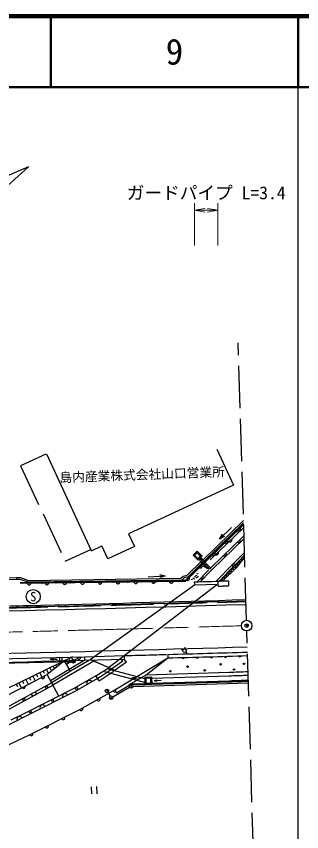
# Model space of a CAD drawing. Units: millimetres, scale not verified. Extents: x 40000 to 680000, y 20000 to 380000.
# Drawn here: x 539120 to 579500, y 264679 to 380000 of the extents above; entities that cross this region are included whole.
import ezdxf
from ezdxf.enums import TextEntityAlignment as Align

# ---------------------------------------------------------------- set-up
doc = ezdxf.new("R2010")
doc.units = ezdxf.units.MM
doc.header["$LTSCALE"] = 1000
doc.header["$PDMODE"] = 32
doc.header["$PDSIZE"] = 500
doc.linetypes.add('CHAIN', pattern=[18.5, 12, -1.5, 3.5, -1.5])
doc.linetypes.add('DASHED', pattern=[7.5, 6, -1.5])
for name, color, linetype, lineweight in [('M-BGD', 7, 'Continuous', 25), ('M-BGD-EXST', 7, 'Continuous', 25), ('M-BMK', 2, 'CHAIN', 13), ('M-BMK-ROW', 30, 'Continuous', 25), ('M-BMK-SRVR', 3, 'Continuous', 25), ('M-STR-HTXT', 7, 'Continuous', 13), ('M-STR-STR1', 1, 'Continuous', 25), ('M-STR-STRC', 7, 'Continuous', 25), ('M-TTL', 2, 'Continuous', 140), ('M-TTL-BAND', 7, 'Continuous', 25), ('M-TTL-LINE', 7, 'Continuous', 50)]:
    doc.layers.add(name, color=color, linetype=linetype, lineweight=lineweight)
doc.layers.add('M-OTRS', color=6, linetype='Continuous')
doc.layers.add('M-TTL-TXT', color=7, linetype='Continuous')
doc.styles.add('ＭＳ ゴシック', font='')
doc.styles.get('ＭＳ ゴシック').set_extended_font_data('MS Gothic')

# ---------------------------------------------------------------- blocks, each defined once
blk = doc.blocks.new('open_arrow')
at = {"color": 0, "linetype": 'Continuous', "lineweight": -2}
blk.add_lwpolyline([(7.5, 1.25), (0, 0), (7.5, -1.25)], dxfattribs=at)

msp = doc.modelspace()

# ---------------------------------------------------------------- linework, layer by layer
at = {"layer": 'M-BGD', "linetype": 'DASHED'}
for p, q in [((571692, 294575), (570523, 333807)), ((543289, 318075), (539732, 316408)), ((566491, 301803), (565061, 303301)), ((566636, 301941), (565205, 303439)), ((567654, 299708), (567663, 299408)), ((569153, 299752), (569162, 299452)), ((572905, 253843), (571736, 293076)), ((548835, 288931), (546614, 287627)), ((546614, 287627), (543974, 285999)), ((557464, 285752), (551425, 287337)), ((557447, 286274), (551962, 287713))]:
    msp.add_line(p, q, dxfattribs=at)
at = {"layer": 'M-BGD'}
for p, q in [((549739, 304415), (543449, 318079)), ((565537, 303137), (571271, 308682)), ((571282, 308344), (565752, 302997)), ((554985, 306827), (555825, 305022)), ((566534, 303128), (571300, 307707)), ((569562, 307680), (567880, 306064)), ((566621, 301983), (571335, 306545)), ((566830, 301767), (571347, 306139)), ((549739, 304415), (551220, 305096)), ((565205, 303444), (565537, 303137)), ((565031, 303047), (566222, 301869)), ((570125, 302468), (569774, 302112)), ((564687, 300022), (566357, 301699)), ((565123, 300035), (566569, 301487)), ((566491, 301803), (566636, 301941)), ((566569, 301487), (566830, 301767)), ((539136, 300616), (539135, 300366)), ((557789, 300741), (560201, 300875)), ((564306, 300011), (564318, 299612)), ((567642, 300108), (567654, 299708)), ((569142, 300152), (569153, 299752)), ((540700, 296477), (540696, 296665)), ((545052, 296775), (545059, 296507)), ((546052, 296801), (546059, 296533)), ((565045, 297320), (565052, 297052)), ((566044, 297348), (566052, 297081)), ((562973, 290528), (563020, 290773)), ((548799, 289432), (554362, 289580)), ((554362, 289580), (554375, 289080)), ((560565, 289751), (560579, 289251)), ((562685, 290350), (562444, 290417)), ((563095, 290098), (563265, 289914)), ((547049, 289386), (537789, 284901)), ((545958, 288858), (543488, 286892)), ((543934, 289060), (544309, 289168)), ((543934, 289060), (544313, 288966)), ((550099, 288816), (544300, 285401)), ((544313, 288966), (544309, 289168)), ((544311, 289067), (544933, 289079)), ((545090, 288437), (545185, 288242)), ((545218, 289339), (545231, 288839)), ((545478, 288625), (545531, 288517)), ((545565, 289344), (545579, 288844)), ((546769, 287370), (545958, 288858)), ((546214, 288982), (546458, 288478)), ((546233, 288354), (548149, 289415)), ((546564, 289151), (546681, 288909)), ((549456, 288948), (546769, 287370)), ((546913, 289320), (547138, 288855)), ((548813, 288931), (548799, 289432)), ((548813, 288931), (554375, 289080)), ((553217, 287428), (549783, 288957)), ((554213, 288794), (552587, 287651)), ((554693, 288643), (552812, 287320)), ((553048, 284722), (560579, 289251)), ((554213, 288794), (554012, 289070)), ((554693, 288643), (554375, 289080)), ((557475, 286864), (560579, 289251)), ((542448, 287158), (542753, 286527)), ((542927, 287390), (543078, 287079)), ((543407, 287622), (543685, 287048)), ((543879, 287851), (544024, 287549)), ((546769, 287370), (544041, 285694)), ((544350, 288079), (544525, 287717)), ((544702, 288250), (544839, 287967)), ((550388, 286718), (552138, 287826)), ((550614, 286363), (552587, 287651)), ((550827, 286024), (552812, 287320)), ((552587, 287651), (552525, 287736)), ((557475, 286864), (569217, 287228)), ((540480, 286205), (540805, 285536)), ((540976, 286445), (541136, 286115)), ((541472, 286685), (541787, 286036)), ((541960, 286921), (542115, 286601)), ((545135, 283869), (543488, 286892)), ((550388, 286718), (547252, 284941)), ((550827, 286024), (550388, 286718)), ((555045, 285438), (557475, 286864)), ((555487, 286506), (555878, 286506)), ((555487, 286506), (555826, 286311)), ((555826, 286311), (555878, 286506)), ((555852, 286409), (556453, 286248)), ((558294, 286389), (569233, 286728)), ((558316, 285690), (569257, 286028)), ((558625, 286049), (558999, 286164)), ((558625, 286049), (559006, 285962)), ((559006, 285962), (558999, 286164)), ((559002, 286063), (559624, 286086)), ((539122, 285547), (539291, 285196)), ((539472, 285716), (539805, 285027)), ((539976, 285961), (540140, 285621)), ((547271, 284951), (540465, 281504)), ((553281, 284334), (555176, 285442)), ((555045, 285438), (557321, 285509)), ((555315, 285597), (557316, 285659)), ((558321, 285540), (569262, 285878)), ((553048, 284722), (553281, 284334)), ((540465, 281504), (538341, 280430)), ((549700, 271013), (549753, 270014)), ((550449, 271052), (550502, 270054))]:
    msp.add_line(p, q, dxfattribs=at)
for points in [[(567514, 318757), (569860, 313667), (554985, 306827)], [(571285, 308212), (562978, 300170), (539689, 299877)], [(571289, 308077), (563019, 300071), (539690, 299777)], [(570449, 307263), (570505, 307234), (570561, 307219), (570632, 307218), (570689, 307231), (570746, 307258), (570803, 307314), (570833, 307370), (570848, 307426), (570849, 307497), (570836, 307554), (570808, 307611)], [(571131, 307545), (571187, 307515), (571244, 307500), (571314, 307499), (571314, 307499)], [(568567, 306433), (567880, 306064), (568276, 306735)], [(568644, 305515), (568700, 305486), (568756, 305471), (568827, 305470), (568883, 305483), (568940, 305511), (568998, 305566), (569027, 305622), (569042, 305679), (569043, 305749), (569030, 305806), (569003, 305863)], [(569220, 305709), (569276, 305679), (569332, 305664), (569403, 305663), (569460, 305676), (569517, 305703), (569575, 305758), (569604, 305814), (569620, 305871), (569621, 305941), (569608, 305998), (569581, 306055)], [(555825, 305022), (552068, 303274), (551220, 305096)], [(566838, 303768), (566894, 303739), (566951, 303724), (567021, 303722), (567078, 303736), (567135, 303763), (567193, 303819), (567222, 303875), (567237, 303931), (567238, 304002), (567225, 304059), (567197, 304116)], [(567309, 303873), (567365, 303844), (567421, 303828), (567492, 303827), (567549, 303840), (567606, 303867), (567664, 303922), (567693, 303978), (567708, 304035), (567710, 304105), (567697, 304162), (567670, 304219)], [(571406, 304160), (569725, 302471), (567389, 300101)], [(571418, 303747), (569938, 302260), (567823, 300113)], [(571426, 303491), (570212, 301987), (568278, 300127)], [(532068, 300528), (539136, 300616), (539719, 300607), (540865, 300209), (562421, 300512), (562731, 300813), (563286, 300963), (565356, 302964), (565030, 303265)], [(565720, 302968), (563413, 300739), (562859, 300589), (562524, 300263), (540825, 299958), (539675, 300358), (539135, 300366), (532071, 300278)], [(565033, 302020), (565089, 301991), (565145, 301976), (565216, 301975), (565273, 301988), (565330, 302015), (565387, 302071), (565416, 302127), (565431, 302184), (565433, 302254), (565419, 302311), (565392, 302368)], [(565836, 302546), (566222, 301869), (565541, 302247)], [(559441, 301043), (560201, 300875), (559464, 300623)], [(545722, 299853), (545742, 299793), (545773, 299743), (545824, 299694), (545874, 299665), (545934, 299645), (546014, 299646), (546074, 299667), (546124, 299698), (546173, 299748), (546202, 299799), (546222, 299859)], [(548234, 299884), (548255, 299825), (548286, 299775), (548336, 299726), (548387, 299696), (548447, 299677), (548527, 299678), (548587, 299699), (548636, 299729), (548685, 299780), (548715, 299830), (548734, 299891)], [(550747, 299916), (550767, 299856), (550798, 299807), (550849, 299757), (550899, 299728), (550959, 299709), (551039, 299710), (551099, 299730), (551149, 299761), (551198, 299812), (551227, 299862), (551247, 299922)], [(553259, 299948), (553280, 299888), (553310, 299838), (553361, 299789), (553411, 299760), (553472, 299740), (553552, 299741), (553611, 299762), (553661, 299793), (553710, 299843), (553740, 299894), (553759, 299954)], [(555772, 299979), (555792, 299920), (555823, 299870), (555874, 299821), (555924, 299791), (555984, 299772), (556064, 299773), (556124, 299794), (556174, 299825), (556223, 299875), (556252, 299926), (556272, 299986)], [(558284, 300011), (558305, 299951), (558335, 299902), (558386, 299852), (558436, 299823), (558497, 299804), (558577, 299805), (558636, 299826), (558686, 299856), (558735, 299907), (558765, 299957), (558784, 300017)], [(560797, 300043), (560817, 299983), (560848, 299933), (560899, 299884), (560949, 299855), (561009, 299835), (561089, 299836), (561149, 299857), (561198, 299888), (561248, 299939), (561277, 299989), (561296, 300049)], [(563227, 300273), (563283, 300244), (563340, 300228), (563410, 300227), (563467, 300241), (563524, 300268), (563582, 300324), (563611, 300380), (563626, 300436), (563627, 300507), (563614, 300563), (563587, 300620)], [(540697, 299789), (540717, 299730), (540748, 299680), (540799, 299631), (540849, 299601), (540909, 299582), (540989, 299583), (541049, 299604), (541099, 299634), (541148, 299685), (541177, 299735), (541197, 299796)], [(543209, 299821), (543230, 299761), (543261, 299712), (543311, 299662), (543362, 299633), (543422, 299614), (543502, 299615), (543562, 299635), (543611, 299666), (543661, 299717), (543690, 299767), (543709, 299827)], [(501502, 267138), (504431, 268094), (509620, 270309), (515711, 273148), (521877, 276037), (528274, 279149), (539791, 284988), (543488, 286891)], [(550631, 286333), (547477, 284545), (540670, 281098), (538547, 280024), (523972, 272909), (516789, 269339)], [(506712, 267233), (510994, 269101), (516084, 271479), (523163, 274994), (530553, 278681), (537736, 282260), (544118, 285736)], [(507707, 267251), (511151, 268753), (516250, 271135), (523333, 274652), (530723, 278339), (537913, 281921), (544300, 285401)], [(522208, 269449), (541092, 278447), (548087, 281942), (553048, 284722)]]:
    msp.add_lwpolyline(points, dxfattribs=at)
at = {"layer": 'M-BGD', "linetype": 'DASHED'}
msp.add_lwpolyline([(539732, 316408), (546054, 302921), (549651, 304607)], dxfattribs=at)
at = {"layer": 'M-BGD'}
for points in [[(564837, 303067), (564131, 303799), (564703, 304346), (565407, 303652)], [(564838, 303282), (565196, 303649), (564702, 304137), (564344, 303794)], [(557321, 285509), (558321, 285540), (558290, 286539), (557290, 286508)], [(557466, 285663), (558166, 285685), (558144, 286385), (557445, 286363)]]:
    msp.add_lwpolyline(points, close=True, dxfattribs=at)
for centre, radius in [((570223, 307183), 125), ((570223, 307183), 75), ((570223, 307183), 25), ((568769, 305776), 125), ((568769, 305776), 75), ((568769, 305776), 25), ((567316, 304370), 125), ((567316, 304370), 75), ((567316, 304370), 25), ((565863, 302963), 125), ((565863, 302963), 75), ((565863, 302963), 25), ((564409, 301556), 125), ((564409, 301556), 75), ((564409, 301556), 25), ((564764, 301170), 30), ((540700, 299889), 125), ((540700, 299889), 75), ((540700, 299889), 25), ((542723, 299915), 125), ((542723, 299915), 75), ((542723, 299915), 25), ((544745, 299940), 125), ((544745, 299940), 75), ((544745, 299940), 25), ((546768, 299966), 125), ((546768, 299966), 75), ((546768, 299966), 25), ((548790, 299991), 125), ((548790, 299991), 75), ((548790, 299991), 25), ((550813, 300017), 125), ((550813, 300017), 75), ((550813, 300017), 25), ((552835, 300042), 125), ((552835, 300042), 75), ((552835, 300042), 25), ((554858, 300068), 125), ((554858, 300068), 75), ((554858, 300068), 25), ((556880, 300093), 125), ((556880, 300093), 75), ((556880, 300093), 25), ((558903, 300119), 125), ((558903, 300119), 75), ((558903, 300119), 25), ((560925, 300144), 125), ((560925, 300144), 75), ((560925, 300144), 25), ((562853, 300169), 125), ((562853, 300169), 75), ((562853, 300169), 25), ((563978, 300347), 30), ((564188, 300529), 30), ((564316, 300414), 30), ((564395, 300760), 30), ((564582, 300916), 30), ((564622, 300625), 30), ((564810, 300757), 30), ((562926, 290282), 250), ((568019, 288353), 100), ((571339, 288436), 100), ((560903, 287374), 100), ((563352, 288021), 100), ((565792, 287497), 100), ((569921, 287600), 100), ((543406, 285102), 150), ((547613, 284954), 150), ((540210, 283343), 150), ((544245, 283247), 150), ((541086, 281660), 150)]:
    msp.add_circle(centre, radius, dxfattribs=at)
for centre, radius, start, end in [((570566, 305800), 250, 224.06384, 44.06384), ((568593, 303891), 250, 224.06384, 44.06384), ((571227, 303269), 234, 47.18332, 234.97743), ((571520, 303633), 234, 116.5477, 234.97743), ((569950, 302290), 250, 45.41778, 225.41778), ((570346, 302179), 234, 47.18332, 234.97743), ((570640, 302542), 234, 47.18332, 234.97743), ((570933, 302906), 234, 47.18332, 234.97743), ((569073, 300928), 224, 37.13753, 230.6426), ((569393, 301236), 224, 37.13753, 230.6426), ((569714, 301544), 224, 37.13753, 230.6426), ((570034, 301852), 224, 37.13753, 230.6426), ((378218, 6790945), 6493600, 271.64216, 271.68484), ((565334, 300672), 250, 225.11252, 45.11252), ((568113, 300004), 224, 37.13753, 150.00353), ((568433, 300312), 224, 37.13753, 230.6426), ((568753, 300620), 224, 37.13753, 230.6426), ((378218, 6790945), 6496500, 270.94243, 271.70586), ((378218, 6790945), 6496312, 271.43316, 271.70586), ((378218, 6790945), 6503750, 271.60662, 271.70586), ((378218, 6790945), 6504250, 271.60662, 271.70586), ((568726, 289487), 150, 181.65624, 1.65624), ((568726, 289487), 75, 181.65624, 1.65624), ((570725, 289545), 150, 181.65624, 1.65624), ((570725, 289545), 75, 181.65624, 1.65624), ((378218, 6790945), 6503750, 270.92759, 271.50293), ((378218, 6790945), 6504250, 270.92759, 271.50293), ((547979, 289322), 250, 208.97506, 22.16867), ((562728, 289314), 150, 181.65624, 1.65624), ((562728, 289314), 75, 181.65624, 1.65624), ((564727, 289371), 150, 181.65624, 1.65624), ((564727, 289371), 75, 181.65624, 1.65624), ((566727, 289429), 150, 181.65624, 1.65624), ((566727, 289429), 75, 181.65624, 1.65624), ((333650, 6789432), 6506470, 272.07484, 272.09855), ((542860, 286568), 250, 207.24753, 27.24753), ((549470, 285675), 400, 29.54676, 209.54676), ((333650, 6789432), 6506970, 272.07483, 272.09852), ((333650, 6789432), 6507670, 272.07481, 272.09848), ((540152, 285206), 250, 207.24753, 27.24753), ((333650, 6789432), 6507820, 272.07481, 272.09847), ((541574, 284301), 375, 208.57799, 28.57799), ((546054, 283814), 400, 26.85988, 206.85988), ((553015, 284721), 250, 209.26895, 307.67355), ((542868, 282211), 400, 26.85988, 206.85988), ((550755, 283437), 250, 209.26895, 29.26895), ((548290, 282048), 250, 209.26895, 29.26895), ((539608, 280561), 400, 26.8207, 206.8207), ((545756, 280777), 250, 206.54633, 26.54633), ((543424, 279612), 250, 206.54633, 26.54633), ((541238, 278512), 250, 206.54633, 26.54633)]:
    msp.add_arc(centre, radius, start, end, dxfattribs=at)
at = {"layer": 'M-BGD', "linetype": 'DASHED'}
for radius, start, end in [(6494300, 271.67161, 271.68484), (6496580, 270.94242, 271.70586), (6496312, 271.34496, 271.43316), (6503750, 271.55196, 271.60662)]:
    msp.add_arc((378218, 6790945), radius, start, end, dxfattribs=at)
at = {"layer": 'M-BGD-EXST'}
msp.add_circle((541518, 297927), 1000, dxfattribs=at)
at = {"layer": 'M-BMK'}
msp.add_arc((378218, 6790944), 6500000, 270.831, 271.69925, dxfattribs=at)
at = {"layer": 'M-BMK-ROW'}
for p, q in [((536926, 288531), (546946, 288759)), ((536926, 288531), (546946, 288759)), ((552756, 283752), (555153, 285097)), ((552756, 283752), (555153, 285097)), ((555621, 285228), (571954, 285749)), ((552092, 284370), (552409, 283844)), ((552092, 284370), (552409, 283844))]:
    msp.add_line(p, q, dxfattribs=at)
for centre in [(547195, 288765), (547195, 288765), (555371, 285220), (555371, 285220), (551964, 284584), (551964, 284584), (552538, 283630), (552538, 283630)]:
    msp.add_circle(centre, 250, dxfattribs=at)
for p in [(547195, 288765), (547195, 288765), (555371, 285220), (555371, 285220), (551964, 284584), (551964, 284584), (552538, 283630), (552538, 283630)]:
    msp.add_point(p, dxfattribs=at)
at = {"layer": 'M-BMK-SRVR'}
msp.add_circle((571714, 293825), 750, dxfattribs=at)
at = {"layer": 'M-OTRS'}
msp.add_point((571714, 293825), dxfattribs=at)
at = {"layer": 'M-STR-HTXT'}
for p, q in [((564318, 347570), (564318, 353570)), ((567654, 347570), (567654, 353570)), ((564318, 352570), (567654, 352570))]:
    msp.add_line(p, q, dxfattribs=at)
at = {"layer": 'M-STR-STR1'}
for p, q in [((549589, 289043), (564318, 299612)), ((567654, 299708), (552138, 287826)), ((564318, 299612), (567654, 299708)), ((549589, 289043), (552207, 287878))]:
    msp.add_line(p, q, dxfattribs=at)
at = {"layer": 'M-STR-STRC'}
for p, q in [((516315, 336621), (540851, 358732)), ((540851, 358732), (535652, 356478))]:
    msp.add_line(p, q, dxfattribs=at)
for radius, start in [(6497000, 270.90339), (6503000, 270.52696)]:
    msp.add_arc((378218, 6790945), radius, start, 271.70586, dxfattribs=at)
at = {"layer": 'M-TTL'}
msp.add_line((680000, 380000), (40000, 380000), dxfattribs=at)
at = {"layer": 'M-TTL-BAND'}
msp.add_line((579000, 20000), (579000, 370000), dxfattribs=at)
at = {"layer": 'M-TTL-LINE'}
for p, q in [((543997, 380000), (543997, 370000)), ((579000, 380000), (579000, 370000)), ((40000, 370000), (680000, 370000))]:
    msp.add_line(p, q, dxfattribs=at)

# ---------------------------------------------------------------- block references
at = {"layer": 'M-STR-HTXT', "xscale": 200, "yscale": 200}
msp.add_blockref('open_arrow', (564318, 352570), dxfattribs=at)
at = {"layer": 'M-STR-HTXT', "xscale": 200, "yscale": 200, "rotation": 180}
msp.add_blockref('open_arrow', (567654, 352570), dxfattribs=at)

# ---------------------------------------------------------------- texts
at = {"layer": 'M-BGD', "style": 'ＭＳ ゴシック'}
msp.add_text('島内産業株式会社山口営業所', height=1320, rotation=2.026, dxfattribs=at).set_placement((545264, 313709), align=Align.BOTTOM_LEFT)
at = {"layer": 'M-BGD-EXST', "style": 'ＭＳ ゴシック'}
msp.add_text('S', height=1320, dxfattribs=at).set_placement((541518, 297927), align=Align.MIDDLE_CENTER)
at = {"layer": 'M-STR-HTXT', "style": 'ＭＳ ゴシック'}
msp.add_text('ガードパイプ L=3.4', height=1833, dxfattribs=at).set_placement((565986, 353570), align=Align.BOTTOM_CENTER)
at = {"layer": 'M-TTL-TXT', "style": 'ＭＳ ゴシック'}
msp.add_text('9', height=3666, dxfattribs=at).set_placement((561497, 375000), align=Align.MIDDLE_CENTER)

doc.saveas('drawing.dxf')
